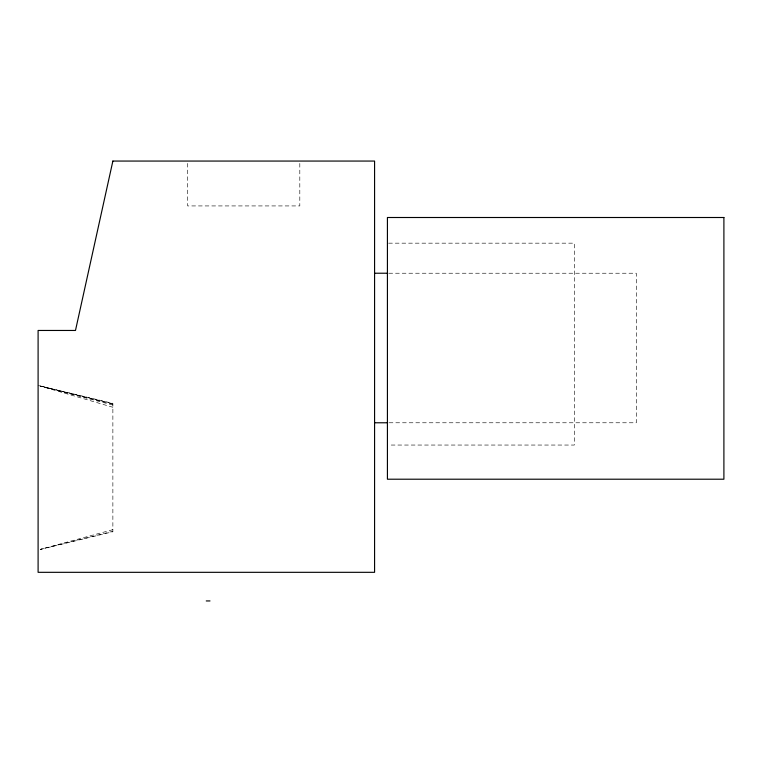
<?xml version="1.0" encoding="UTF-8"?>
<svg xmlns="http://www.w3.org/2000/svg" width="762" height="762" viewBox="0 0 762 762"><rect width="100%" height="100%" fill="white"/><g stroke="black" fill="none" stroke-linecap="round" stroke-linejoin="round"><path stroke-width="0.57" stroke-dasharray="3.81 2.86" d="M112.871 529.666L40.367 549.364L112.871 531.285M40.405 549.421L112.871 531.752L112.871 403.374L40.405 386.029L112.871 403.717M388.601 243.164L574.348 243.164L574.348 445.046L388.601 445.046M388.858 273.225L636.289 273.225L636.289 422.777L388.858 422.777M38.1 385.477L112.871 404.174M112.871 405.032L40.405 386.077L112.871 407.27M299.809 163.42L299.809 205.93L187.652 205.93L187.652 163.42"/><path stroke-width="1.14" d="M374.58 273.225L387.668 273.225M374.58 422.777L387.668 422.777M206.264 600.942L209.998 600.942M112.871 161.058L75.486 330.46L38.1 330.46L38.1 572.319L374.58 572.319L374.58 161.058L112.871 161.058M723.9 217.503L387.42 217.503L387.42 479.212L723.9 479.212L723.9 217.503"/></g></svg>
